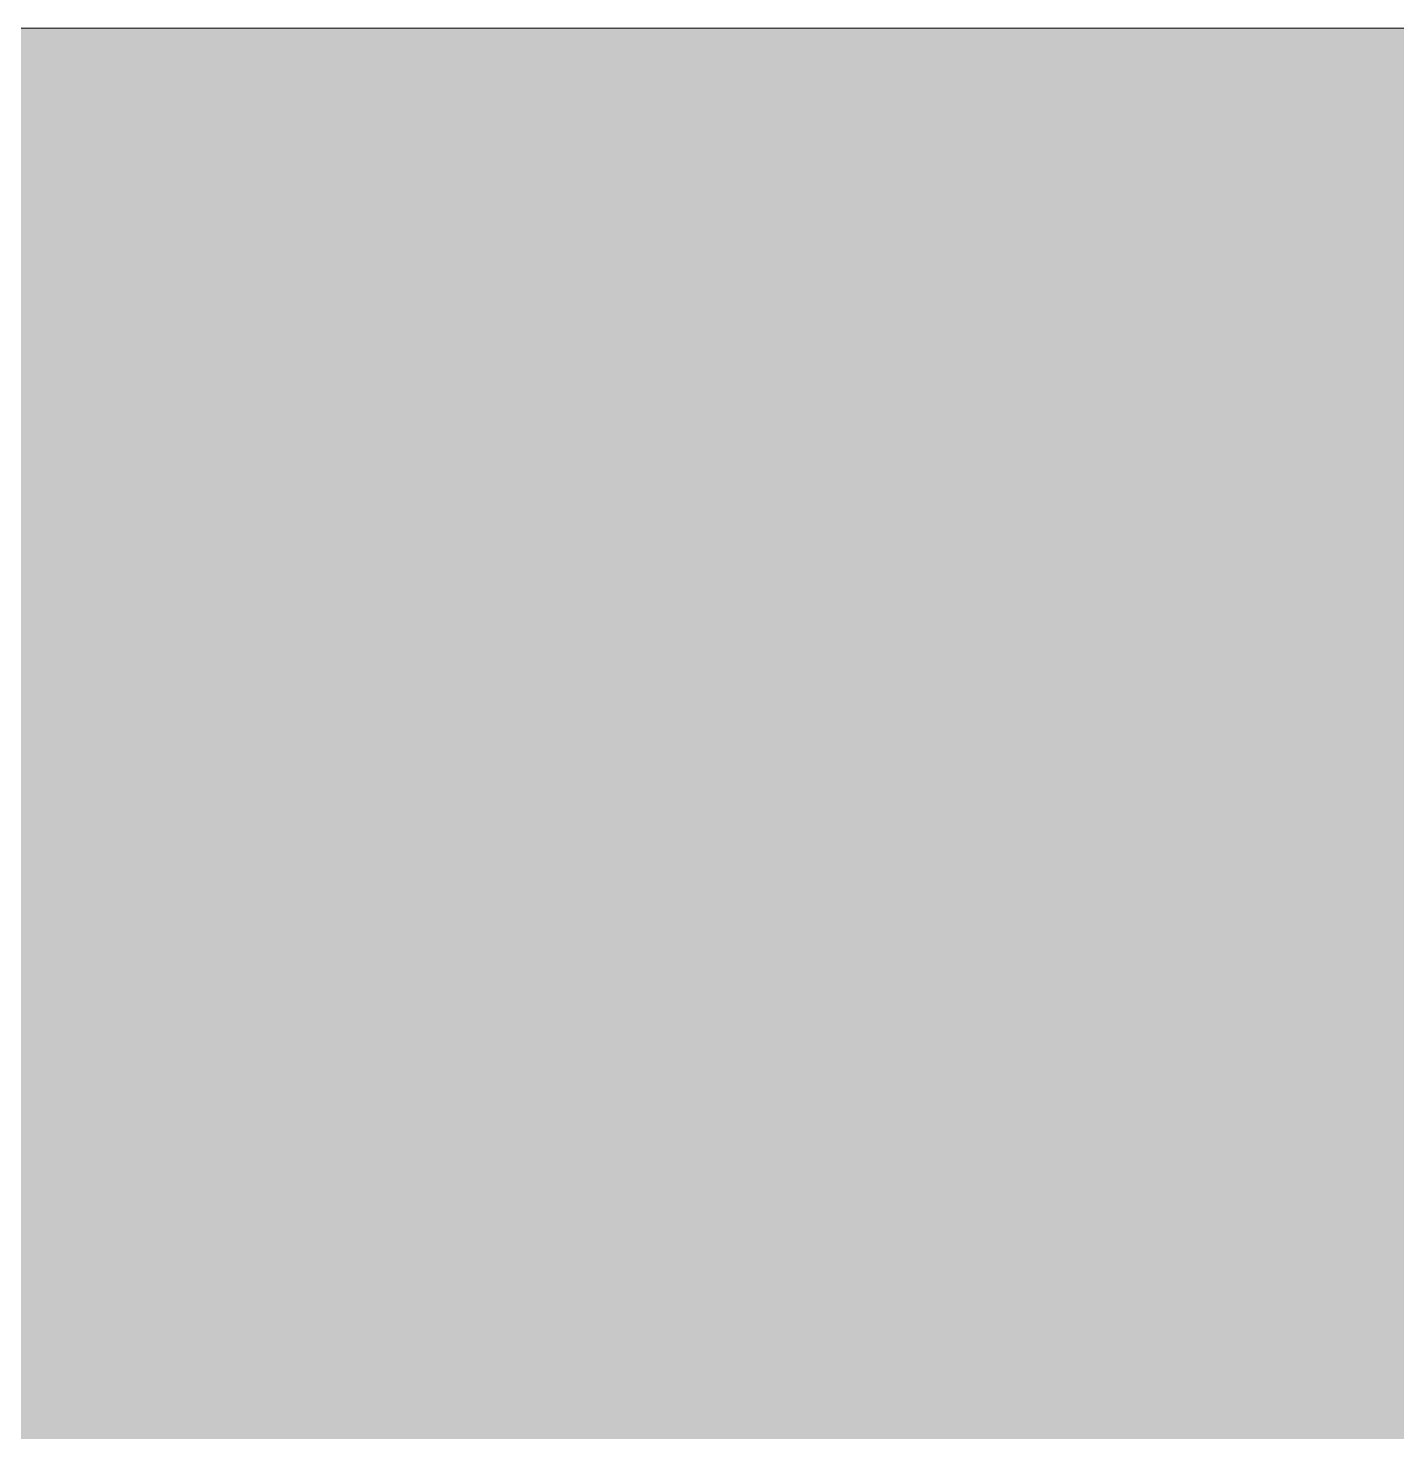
# Model space of a CAD drawing. Header units: inches. Extents: x 1701 to 6949, y -252 to 585.
# Drawn here: x 2255.06622 to 2255.07137, y 138.19664 to 138.20192 of the extents above; entities that cross this region are included whole.
import ezdxf

# ---------------------------------------------------------------- set-up
doc = ezdxf.new("R2010")
doc.units = ezdxf.units.IN
doc.header["$MEASUREMENT"] = 0
for name, color, linetype, lineweight in [('A-DOOR-6', 31, 'Continuous', 9), ('A-DOOR-FRAM', 31, 'Continuous', 9), ('A-FLOR-HRAL', 11, 'Continuous', 9)]:
    doc.layers.add(name, color=color, linetype=linetype, lineweight=lineweight)

# ---------------------------------------------------------------- blocks, each defined once
blk = doc.blocks.new('Door-Inswing-Andersen-400_Series-Single - 3_ 0-1_8_ x custom height - _1st _ 2nd floor-2652130-SECTION _ CENTER LOOKING WEST')
at = {"layer": 'A-DOOR-FRAM'}
blk.add_hatch(color=256, dxfattribs=at).paths.add_polyline_path([(2262.0682027, 137), (2291.1862367, 137), (2291.1725361, 138.2019166), (2255.0612367, 138.2019166), (2255.0612367, 137), (2257.8785777, 137)], flags=0)
blk = doc.blocks.new('Railing - Railing-2567857-SECTION _ CENTER LOOKING WEST')
at = {"layer": 'A-FLOR-HRAL'}
blk.add_line((2295.9524768, 138.2019166), (2249.8894847, 138.2019166), dxfattribs=at)

msp = doc.modelspace()

# ---------------------------------------------------------------- block references
at = {"layer": 'A-DOOR-6'}
msp.add_blockref('Door-Inswing-Andersen-400_Series-Single - 3_ 0-1_8_ x custom height - _1st _ 2nd floor-2652130-SECTION _ CENTER LOOKING WEST', (0, 0), dxfattribs=at)
at = {"layer": 'A-FLOR-HRAL'}
msp.add_blockref('Railing - Railing-2567857-SECTION _ CENTER LOOKING WEST', (0, 0), dxfattribs=at)

doc.saveas('drawing.dxf')
